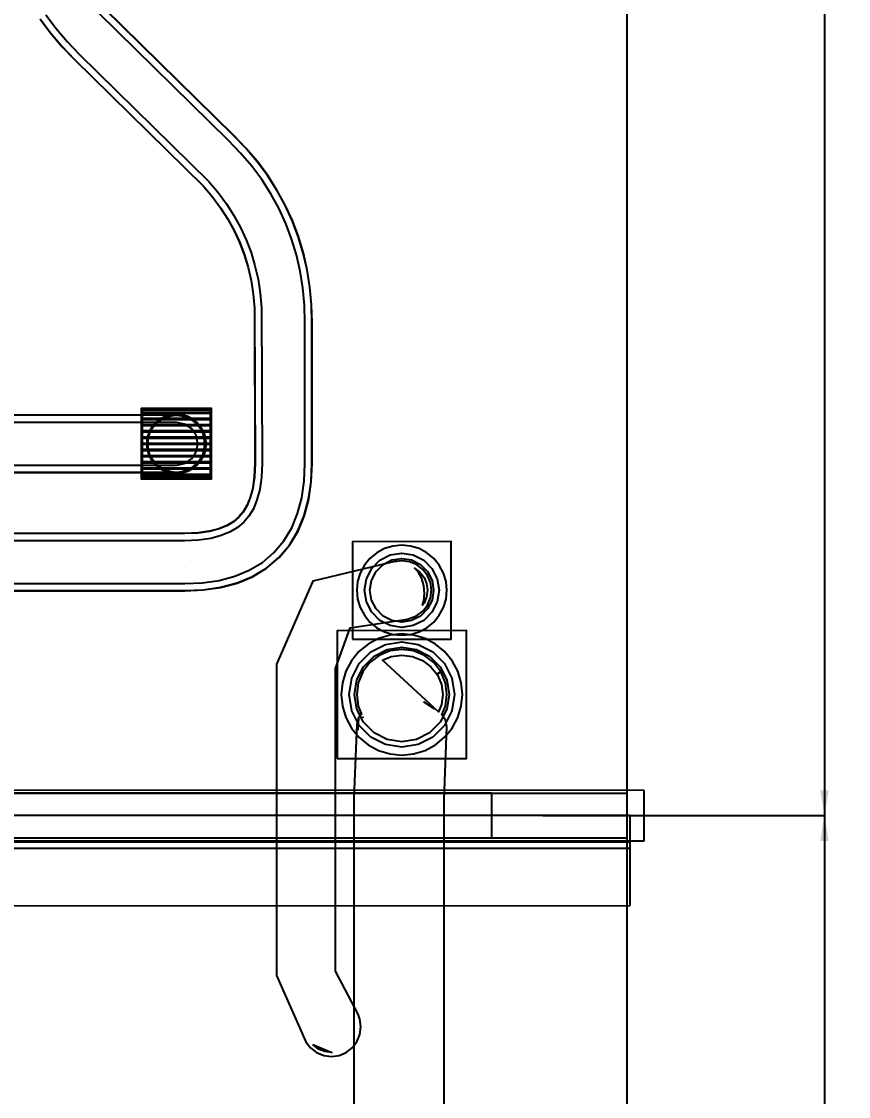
# Model space of a CAD drawing. Header units: metres. Extents: x 212.5 to 242.2, y -13.6 to 7.2.
# Drawn here: x 220.15 to 223.085, y -6.997 to -3.181 of the extents above; entities that cross this region are included whole.
import ezdxf

# ---------------------------------------------------------------- set-up
doc = ezdxf.new("R2010")
doc.units = ezdxf.units.M
doc.layers.add('COTAS', color=4, linetype='Continuous')
doc.layers.add('VISTA', color=8, linetype='Continuous')
doc.dimstyles.get("Standard").update_dxf_attribs({"dimtxt": 2.5, "dimasz": 2.5, "dimexe": 1.25, "dimexo": 0.625, "dimtad": 1, "dimcen": 2.5, "dimazin": 3, "dimtfac": 1, "dimtmove": 0, "dimatfit": 3})

# ---------------------------------------------------------------- blocks, each defined once
blk = doc.blocks.new('_CLOSEDFILLED')
at = {"color": 0, "linetype": 'BYBLOCK'}
blk.add_solid([(-1, 0.164), (0, 0), (-1, -0.164)], dxfattribs=at)
blk = doc.blocks.new('*D2')
for p, q in [((223, 0.09), (223, -2.935)), ((222, 0), (223, 0)), ((223, -3.065), (223, -6.09)), ((222, -6), (223, -6))]:
    blk.add_line(p, q)
at = {"layer": 'Defpoints'}
for p in [(222, 0), (223, 0), (222, -6)]:
    blk.add_point(p, dxfattribs=at)
at = {"layer": 'COTAS', "xscale": 0.09, "yscale": 0.09}
for p, rotation in [((223, 0), 270), ((223, -6), 90)]:
    blk.add_blockref('_CLOSEDFILLED', p, dxfattribs=dict(at, rotation=rotation))
at = {"layer": 'COTAS', "insert": (223, -3), "char_height": 0.13, "attachment_point": 5, "rotation": 90}
blk.add_mtext('6', dxfattribs=at)
blk = doc.blocks.new('*D3')
for p, q in [((223, -5.91), (223, -8.935)), ((222, -6), (223, -6)), ((223, -9.065), (223, -12.09)), ((222, -12), (223, -12))]:
    blk.add_line(p, q)
at = {"layer": 'Defpoints'}
for p in [(222, -6), (223, -6), (222, -12)]:
    blk.add_point(p, dxfattribs=at)
at = {"layer": 'COTAS', "xscale": 0.09, "yscale": 0.09}
for p, rotation in [((223, -6), 270), ((223, -12), 90)]:
    blk.add_blockref('_CLOSEDFILLED', p, dxfattribs=dict(at, rotation=rotation))
at = {"layer": 'COTAS', "insert": (223, -9), "char_height": 0.13, "attachment_point": 5, "rotation": 90}
blk.add_mtext('6', dxfattribs=at)

msp = doc.modelspace()

# ---------------------------------------------------------------- linework, layer by layer
at = {"layer": 'VISTA'}
for points in [[(222.3, -6.0788), (222.3, 0.0984), (213.7, 0.0984), (213.7, -6.0788), (222.3, -6.0788)], [(219.85, -4.7815), (220.7, -4.7815), (220.7198, -4.7796), (220.7388, -4.7738), (220.7564, -4.7644), (220.7718, -4.7518), (220.7844, -4.7364), (220.7938, -4.7188), (220.7996, -4.6998), (220.8015, -4.68), (220.7996, -4.6602), (220.7938, -4.6412), (220.7844, -4.6236), (220.7718, -4.6082), (220.7564, -4.5956), (220.7388, -4.5862), (220.7198, -4.5804), (220.7, -4.5785), (219.85, -4.5785), (219.85, -4.7815)], [(219.85, -4.781), (220.7, -4.781), (220.7197, -4.7791), (220.7387, -4.7733), (220.7561, -4.764), (220.7714, -4.7514), (220.784, -4.7361), (220.7933, -4.7187), (220.7991, -4.6997), (220.801, -4.68), (220.7991, -4.6603), (220.7933, -4.6413), (220.784, -4.6239), (220.7714, -4.6086), (220.7561, -4.596), (220.7387, -4.5867), (220.7197, -4.5809), (220.7, -4.579), (219.85, -4.579), (219.85, -4.781)], [(220.575, -4.56), (220.825, -4.56), (220.825, -4.555), (220.575, -4.555), (220.575, -4.56)], [(220.825, -4.555), (220.575, -4.555), (220.575, -4.805), (220.825, -4.805), (220.825, -4.555)], [(220.575, -4.8), (220.58, -4.8), (220.58, -4.56), (220.575, -4.56), (220.575, -4.8)], [(220.58, -4.5715), (220.82, -4.5715), (220.82, -4.5685), (220.58, -4.5685), (220.58, -4.5715)], [(220.597, -4.7005), (220.595, -4.68), (220.597, -4.6595), (220.603, -4.6398), (220.6127, -4.6217), (220.6258, -4.6058), (220.6417, -4.5927), (220.6598, -4.583), (220.6795, -4.577), (220.7, -4.575), (220.7205, -4.577), (220.7402, -4.583), (220.7583, -4.5927), (220.7742, -4.6058), (220.7873, -4.6217), (220.797, -4.6398), (220.803, -4.6595), (220.805, -4.68), (220.803, -4.7005), (220.797, -4.7202), (220.7873, -4.7383), (220.7742, -4.7542), (220.7583, -4.7673), (220.7402, -4.777), (220.7205, -4.783), (220.7, -4.785), (220.6795, -4.783), (220.6598, -4.777), (220.6417, -4.7673), (220.6258, -4.7542), (220.6127, -4.7383), (220.603, -4.7202), (220.597, -4.7005)], [(220.595, -4.68), (220.597, -4.7005), (220.603, -4.7202), (220.6127, -4.7383), (220.6258, -4.7542), (220.6417, -4.7673), (220.6598, -4.777), (220.6795, -4.783), (220.7, -4.785), (220.7205, -4.783), (220.7402, -4.777), (220.7583, -4.7673), (220.7742, -4.7542), (220.7873, -4.7383), (220.797, -4.7202), (220.803, -4.7005), (220.805, -4.68), (220.803, -4.6595), (220.797, -4.6398), (220.7873, -4.6217), (220.7742, -4.6058), (220.7583, -4.5927), (220.7402, -4.583), (220.7205, -4.577), (220.7, -4.575), (220.6795, -4.577), (220.6598, -4.583), (220.6417, -4.5927), (220.6258, -4.6058), (220.6127, -4.6217), (220.603, -4.6398), (220.597, -4.6595), (220.595, -4.68)], [(220.6135, -4.7378), (220.6039, -4.7198), (220.598, -4.7003), (220.596, -4.68), (220.598, -4.6597), (220.6039, -4.6402), (220.6135, -4.6222), (220.6265, -4.6065), (220.6422, -4.5935), (220.6602, -4.5839), (220.6797, -4.578), (220.7, -4.576), (220.7203, -4.578), (220.7398, -4.5839), (220.7578, -4.5935), (220.7735, -4.6065), (220.7865, -4.6222), (220.7961, -4.6402), (220.802, -4.6597), (220.804, -4.68), (220.802, -4.7003), (220.7961, -4.7198), (220.7865, -4.7378), (220.7735, -4.7535), (220.7578, -4.7665), (220.7398, -4.7761), (220.7203, -4.782), (220.7, -4.784), (220.6797, -4.782), (220.6602, -4.7761), (220.6422, -4.7665), (220.6265, -4.7535), (220.6135, -4.7378)], [(220.596, -4.68), (220.598, -4.7003), (220.6039, -4.7198), (220.6135, -4.7378), (220.6265, -4.7535), (220.6422, -4.7665), (220.6602, -4.7761), (220.6797, -4.782), (220.7, -4.784), (220.7203, -4.782), (220.7398, -4.7761), (220.7578, -4.7665), (220.7735, -4.7535), (220.7865, -4.7378), (220.7961, -4.7198), (220.802, -4.7003), (220.804, -4.68), (220.802, -4.6597), (220.7961, -4.6402), (220.7865, -4.6222), (220.7735, -4.6065), (220.7578, -4.5935), (220.7398, -4.5839), (220.7203, -4.578), (220.7, -4.576), (220.6797, -4.578), (220.6602, -4.5839), (220.6422, -4.5935), (220.6265, -4.6065), (220.6135, -4.6222), (220.6039, -4.6402), (220.598, -4.6597), (220.596, -4.68)], [(220.6156, -4.7364), (220.6062, -4.7188), (220.6005, -4.6998), (220.5985, -4.68), (220.6005, -4.6602), (220.6062, -4.6412), (220.6156, -4.6236), (220.6282, -4.6082), (220.6436, -4.5956), (220.6612, -4.5862), (220.6802, -4.5804), (220.7, -4.5785), (220.7198, -4.5804), (220.7388, -4.5862), (220.7564, -4.5956), (220.7718, -4.6082), (220.7844, -4.6236), (220.7938, -4.6412), (220.7996, -4.6602), (220.8015, -4.68), (220.7996, -4.6998), (220.7938, -4.7188), (220.7844, -4.7364), (220.7718, -4.7518), (220.7564, -4.7644), (220.7388, -4.7738), (220.7198, -4.7796), (220.7, -4.7815), (220.6802, -4.7796), (220.6612, -4.7738), (220.6436, -4.7644), (220.6282, -4.7518), (220.6156, -4.7364)], [(220.82, -4.8), (220.825, -4.8), (220.825, -4.56), (220.82, -4.56), (220.82, -4.8)], [(219.85, -4.756), (220.7, -4.756), (220.7291, -4.7502), (220.7537, -4.7337), (220.7632, -4.7222), (220.7702, -4.7091), (220.776, -4.68), (220.7702, -4.6509), (220.7537, -4.6263), (220.7291, -4.6098), (220.7, -4.604), (219.85, -4.604), (219.85, -4.756)], [(220.58, -4.5935), (220.82, -4.5935), (220.82, -4.5905), (220.58, -4.5905), (220.58, -4.5935)], [(220.58, -4.6155), (220.82, -4.6155), (220.82, -4.6125), (220.58, -4.6125), (220.58, -4.6155)], [(220.7245, -4.6084), (220.7245, -4.6084), (220.7245, -4.6084), (220.7245, -4.6084)], [(220.7331, -4.6), (220.7331, -4.6), (220.7331, -4.6), (220.7331, -4.6)], [(220.58, -4.6375), (220.82, -4.6375), (220.82, -4.6345), (220.58, -4.6345), (220.58, -4.6375)], [(220.7844, -4.6236), (220.7844, -4.6236), (220.7844, -4.6236), (220.7844, -4.6236)], [(220.58, -4.6595), (220.82, -4.6595), (220.82, -4.6565), (220.58, -4.6565), (220.58, -4.6595)], [(220.58, -4.6815), (220.82, -4.6815), (220.82, -4.6785), (220.58, -4.6785), (220.58, -4.6815)], [(220.58, -4.7035), (220.82, -4.7035), (220.82, -4.7005), (220.58, -4.7005), (220.58, -4.7035)], [(220.58, -4.7255), (220.82, -4.7255), (220.82, -4.7225), (220.58, -4.7225), (220.58, -4.7255)], [(220.7632, -4.7222), (220.7632, -4.7222), (220.7632, -4.7222), (220.7632, -4.7222)], [(220.7991, -4.6997), (220.7991, -4.6997), (220.7991, -4.6997), (220.7991, -4.6997)], [(220.58, -4.7475), (220.82, -4.7475), (220.82, -4.7445), (220.58, -4.7445), (220.58, -4.7475)], [(220.58, -4.7695), (220.82, -4.7695), (220.82, -4.7665), (220.58, -4.7665), (220.58, -4.7695)], [(220.7564, -4.7644), (220.7564, -4.7644), (220.7564, -4.7644), (220.7564, -4.7644)], [(220.7718, -4.7518), (220.7718, -4.7518), (220.7718, -4.7518), (220.7718, -4.7518)], [(220.7844, -4.7364), (220.7844, -4.7364), (220.7844, -4.7364), (220.7844, -4.7364)], [(220.575, -4.805), (220.825, -4.805), (220.825, -4.8), (220.575, -4.8), (220.575, -4.805)], [(220.58, -4.7915), (220.82, -4.7915), (220.82, -4.7885), (220.58, -4.7885), (220.58, -4.7915)], [(220.9623, -4.8712), (220.9623, -4.8712), (220.9618, -4.871), (220.9623, -4.8712)], [(220.9022, -4.957), (220.9022, -4.957), (220.9019, -4.9566), (220.9022, -4.957)], [(221.1081, -4.9779), (221.1081, -4.9779), (221.1081, -4.9779), (221.1081, -4.9779)], [(221.1082, -4.978), (221.1082, -4.978), (221.1091, -4.9784), (221.1082, -4.978)], [(221.1247, -4.9862), (221.1247, -4.9862), (221.1247, -4.9862), (221.1247, -4.9862)], [(220.7298, -5.0258), (220.7298, -5.0258), (220.7298, -5.0258), (220.7298, -5.0258)], [(221.3253, -5.3731), (221.6747, -5.3731), (221.6747, -5.0269), (221.325, -5.0276), (221.3253, -5.3731)], [(221.3869, -5.0869), (221.367, -5.1111), (221.3522, -5.1388), (221.3431, -5.1688), (221.34, -5.2), (221.3431, -5.2312), (221.3522, -5.2612), (221.367, -5.2889), (221.3869, -5.3131), (221.4111, -5.333), (221.4388, -5.3478), (221.4688, -5.3569), (221.5, -5.36), (221.5312, -5.3569), (221.5612, -5.3478), (221.5889, -5.333), (221.6131, -5.3131), (221.633, -5.2889), (221.6478, -5.2612), (221.6569, -5.2312), (221.66, -5.2), (221.6569, -5.1688), (221.6478, -5.1388), (221.633, -5.1111), (221.6131, -5.0869), (221.5889, -5.067), (221.5612, -5.0522), (221.5312, -5.0431), (221.5, -5.04), (221.4688, -5.0431), (221.4388, -5.0522), (221.4111, -5.067), (221.3869, -5.0869)], [(221.4592, -5.3255), (221.4224, -5.3068), (221.3932, -5.2776), (221.3745, -5.2408), (221.368, -5.2), (221.3745, -5.1592), (221.3932, -5.1224), (221.4224, -5.0932), (221.4592, -5.0745), (221.5, -5.068), (221.5408, -5.0745), (221.5776, -5.0932), (221.6068, -5.1224), (221.6255, -5.1592), (221.632, -5.2), (221.6255, -5.2408), (221.6068, -5.2776), (221.5776, -5.3068), (221.5408, -5.3255), (221.5, -5.332), (221.4592, -5.3255)], [(221.0552, -5.4628), (221.0553, -6.5674), (221.1591, -6.8025), (221.1758, -6.8242), (221.1975, -6.8409), (221.2228, -6.8514), (221.25, -6.855), (221.2772, -6.8514), (221.3025, -6.8409), (221.3242, -6.8242), (221.3409, -6.8025), (221.3514, -6.7772), (221.355, -6.75), (221.3514, -6.7228), (221.3449, -6.7051), (221.2647, -6.5526), (221.2648, -5.4772), (221.3164, -5.3333), (221.5206, -5.303), (221.5525, -5.2909), (221.5742, -5.2742), (221.5909, -5.2525), (221.6014, -5.2272), (221.605, -5.2), (221.6014, -5.1728), (221.5909, -5.1475), (221.5742, -5.1258), (221.5525, -5.1091), (221.5272, -5.0986), (221.5, -5.095), (221.4768, -5.0981), (221.4794, -5.097), (221.1847, -5.1678), (221.0552, -5.4628)], [(221.3925, -5.1651), (221.4086, -5.1336), (221.4336, -5.1086), (221.4651, -5.0925), (221.5, -5.087), (221.5349, -5.0925), (221.5664, -5.1086), (221.5914, -5.1336), (221.6075, -5.1651), (221.613, -5.2), (221.6075, -5.2349), (221.5914, -5.2664), (221.5664, -5.2914), (221.5349, -5.3075), (221.5, -5.313), (221.4651, -5.3075), (221.4336, -5.2914), (221.4086, -5.2664), (221.3925, -5.2349), (221.387, -5.2), (221.3925, -5.1651)], [(220.7301, -5.1197), (220.7301, -5.1197), (220.7301, -5.1197), (220.7301, -5.1197)], [(220.9006, -5.1306), (220.9006, -5.1306), (220.9006, -5.1306), (220.9006, -5.1306)], [(221.5643, -5.1357), (221.5788, -5.1545), (221.5879, -5.1764), (221.591, -5.2), (221.5879, -5.2236), (221.5788, -5.2455), (221.573, -5.253), (221.5782, -5.2379), (221.5811, -5.2115), (221.5785, -5.1843), (221.5705, -5.1582), (221.5576, -5.1349), (221.5455, -5.1212), (221.5643, -5.1357)], [(220.7302, -5.1725), (220.7302, -5.1725), (220.7302, -5.1725), (220.7302, -5.1725)], [(220.7923, -5.1675), (220.7923, -5.1675), (220.7923, -5.1675), (220.7923, -5.1675)], [(221.2703, -5.7972), (221.7297, -5.7972), (221.7297, -5.3428), (221.27, -5.3435), (221.2703, -5.7972)], [(221.348, -5.418), (221.3212, -5.4506), (221.3014, -5.4877), (221.2891, -5.5281), (221.285, -5.57), (221.2891, -5.6119), (221.3014, -5.6523), (221.3212, -5.6894), (221.348, -5.722), (221.3806, -5.7488), (221.4177, -5.7686), (221.4581, -5.7809), (221.5, -5.785), (221.5419, -5.7809), (221.5823, -5.7686), (221.6194, -5.7488), (221.652, -5.722), (221.6788, -5.6894), (221.6986, -5.6523), (221.7109, -5.6119), (221.715, -5.57), (221.7109, -5.5281), (221.6986, -5.4877), (221.6788, -5.4506), (221.652, -5.418), (221.6194, -5.3912), (221.5823, -5.3714), (221.5419, -5.3591), (221.5, -5.355), (221.4581, -5.3591), (221.4177, -5.3714), (221.3806, -5.3912), (221.348, -5.418)], [(221.6099, -5.4187), (221.6513, -5.4601), (221.6778, -5.5122), (221.687, -5.57), (221.6778, -5.6278), (221.6513, -5.6799), (221.6099, -5.7213), (221.5578, -5.7478), (221.5, -5.757), (221.4422, -5.7478), (221.3901, -5.7213), (221.3487, -5.6799), (221.3222, -5.6278), (221.313, -5.57), (221.3222, -5.5122), (221.3487, -5.4601), (221.3901, -5.4187), (221.4422, -5.3922), (221.5, -5.383), (221.5578, -5.3922), (221.6099, -5.4187)], [(221.3402, -5.5181), (221.3641, -5.4713), (221.4013, -5.4341), (221.4481, -5.4102), (221.5, -5.402), (221.5519, -5.4102), (221.5987, -5.4341), (221.6359, -5.4713), (221.6598, -5.5181), (221.668, -5.57), (221.6598, -5.6219), (221.6359, -5.6687), (221.5987, -5.7059), (221.5519, -5.7298), (221.5, -5.738), (221.4481, -5.7298), (221.4013, -5.7059), (221.3641, -5.6687), (221.3402, -5.6219), (221.332, -5.57), (221.3402, -5.5181)], [(221.5, -5.4307), (221.5378, -5.4355), (221.573, -5.4494), (221.6032, -5.4715), (221.6264, -5.5004), (221.641, -5.534), (221.646, -5.57), (221.641, -5.606), (221.63, -5.6313), (221.4309, -5.4478), (221.4622, -5.4355), (221.5, -5.4307)], [(221.6264, -5.497), (221.6365, -5.4912), (221.6365, -5.4912), (221.6264, -5.497)], [(221.5782, -5.5959), (221.6148, -5.6215), (221.5782, -5.5959), (221.5782, -5.5959)], [(221.3445, -5.6964), (221.3445, -5.6964), (221.3461, -5.6533), (221.3445, -5.6964)], [(221.3619, -5.6527), (221.3619, -5.6527), (221.362, -5.6507), (221.3619, -5.6527)], [(213.64, -6.0883), (213.6417, -6.09), (222.3583, -6.09), (222.36, -6.0883), (222.36, -5.9117), (222.3583, -5.91), (213.6407, -5.9103), (213.64, -6.0883)], [(222.3, -12.0984), (222.3, -5.9212), (213.7, -5.9212), (213.7, -12.0983), (222.3, -12.0984)], [(221.818, -6.08), (221.82, -6.078), (221.82, -5.922), (221.818, -5.92), (214.182, -5.92), (214.18, -5.922), (214.1806, -6.0794), (221.818, -6.08)], [(222.308, -6.32), (222.31, -6.318), (222.31, -6.002), (222.308, -6), (213.692, -6), (213.69, -6.002), (213.6906, -6.3194), (222.308, -6.32)], [(222.308, -6.116), (222.31, -6.114), (222.31, -6.096), (222.308, -6.094), (213.692, -6.094), (213.69, -6.096), (213.6906, -6.1154), (222.308, -6.116)], [(221.1844, -6.8128), (221.2517, -6.8408), (221.2264, -6.8379), (221.2045, -6.8288), (221.1844, -6.8128)]]:
    msp.add_lwpolyline(points, close=True, dxfattribs=at)
for points in [[(219.85, -5.2015), (220.7303, -5.2015), (220.7951, -5.1987), (220.8569, -5.1898), (220.9152, -5.1744), (220.9698, -5.1519), (221.0199, -5.1218), (221.0643, -5.0843), (221.1018, -5.0399), (221.1319, -4.9898), (221.1544, -4.9352), (221.1698, -4.8769), (221.1787, -4.8151), (221.1815, -4.7504), (221.1815, -4.2497), (221.1796, -4.1863), (221.1738, -4.1238), (221.1642, -4.0626), (221.1506, -4.0028), (221.133, -3.9444), (221.1116, -3.8877), (221.0862, -3.8326), (221.057, -3.7793), (221.024, -3.7279), (220.9873, -3.6784), (220.947, -3.6308), (220.9033, -3.5854), (220.4442, -3.1341)], [(219.85, -5.201), (220.7303, -5.201), (220.795, -5.1982), (220.8568, -5.1893), (220.9151, -5.1739), (220.9696, -5.1514), (221.0196, -5.1214), (221.0639, -5.0839), (221.1014, -5.0396), (221.1314, -4.9896), (221.1539, -4.9351), (221.1693, -4.8768), (221.1782, -4.815), (221.181, -4.7504), (221.181, -4.2497), (221.1791, -4.1863), (221.1733, -4.1238), (221.1637, -4.0627), (221.1501, -4.0029), (221.1326, -3.9446), (221.1111, -3.8879), (221.0858, -3.8328), (221.0566, -3.7796), (221.0236, -3.7282), (220.9869, -3.6787), (220.9466, -3.6311), (220.9029, -3.5857), (220.4439, -3.1344)], [(219.85, -5.176), (220.7302, -5.176), (220.7928, -5.1733), (220.8519, -5.1648), (220.9072, -5.1502), (220.9584, -5.1291), (221.0051, -5.1011), (221.0462, -5.0662), (221.0811, -5.0251), (221.1091, -4.9784), (221.1302, -4.9272), (221.1448, -4.8719), (221.1533, -4.8128), (221.156, -4.7503), (221.156, -4.2498), (221.1541, -4.1878), (221.1485, -4.1269), (221.1391, -4.0674), (221.1259, -4.0092), (221.1089, -3.9526), (221.0881, -3.8975), (221.0634, -3.844), (221.0351, -3.7923), (221.003, -3.7423), (220.9673, -3.6941), (220.928, -3.6478), (220.8853, -3.6034), (220.4252, -3.1511)], [(220.237, -3.1577), (220.2727, -3.2059), (220.312, -3.2522), (220.3547, -3.2966), (220.8148, -3.7489), (220.8479, -3.788), (220.8777, -3.8282), (220.9042, -3.8696), (220.9276, -3.9122), (220.9478, -3.9561), (220.9649, -4.0013), (220.9789, -4.0479), (220.9898, -4.096), (220.9977, -4.1457), (221.0024, -4.197), (221.004, -4.7497), (221.0019, -4.799), (220.9958, -4.842), (220.986, -4.8791), (220.9731, -4.9105), (220.9574, -4.9367), (220.9388, -4.9588), (220.9167, -4.9774), (220.8905, -4.9931), (220.8591, -5.006), (220.822, -5.0158), (220.779, -5.0219), (220.7298, -5.024), (219.85, -5.024)], [(220.2164, -3.1718), (220.2531, -3.2213), (220.2934, -3.2689), (220.3371, -3.3143), (220.7962, -3.7656), (220.8283, -3.8034), (220.8571, -3.8423), (220.8827, -3.8823), (220.9053, -3.9234), (220.9247, -3.9657), (220.9412, -4.0093), (220.9547, -4.0543), (220.9653, -4.1007), (220.9729, -4.1488), (220.9775, -4.1985), (220.979, -4.7496), (220.977, -4.7968), (220.9712, -4.8371), (220.9623, -4.8712), (220.9508, -4.8993), (220.937, -4.9222), (220.9211, -4.9411), (220.9022, -4.957), (220.8793, -4.9708), (220.8512, -4.9823), (220.8171, -4.9912), (220.7768, -4.997), (220.7297, -4.999), (219.85, -4.999)], [(220.216, -3.1721), (220.2527, -3.2216), (220.293, -3.2692), (220.3367, -3.3146), (220.7958, -3.7659), (220.8279, -3.8037), (220.8567, -3.8426), (220.8823, -3.8826), (220.9048, -3.9236), (220.9243, -3.9659), (220.9407, -4.0094), (220.9543, -4.0544), (220.9648, -4.1008), (220.9724, -4.1489), (220.977, -4.1986), (220.9785, -4.7496), (220.9765, -4.7967), (220.9707, -4.837), (220.9618, -4.871), (220.9503, -4.8991), (220.9366, -4.9219), (220.9207, -4.9407), (220.9019, -4.9566), (220.8791, -4.9703), (220.851, -4.9818), (220.817, -4.9907), (220.7767, -4.9965), (220.7297, -4.9985), (219.85, -4.9985)], [(221.65, -9.44), (221.65, -5.9431), (221.6599, -5.6843), (221.6551, -5.6617), (221.6415, -5.6428), (221.6545, -5.6114), (221.66, -5.57), (221.6545, -5.5286), (221.6386, -5.49), (221.6131, -5.4569), (221.58, -5.4314), (221.5414, -5.4155), (221.5, -5.41), (221.4586, -5.4155), (221.42, -5.4314), (221.3869, -5.4569), (221.3614, -5.49), (221.3455, -5.5286), (221.34, -5.57), (221.3455, -5.6114), (221.3571, -5.6396), (221.3461, -5.6533), (221.3401, -5.6757), (221.3401, -5.6757), (221.33, -5.9369), (221.33, -9.44)]]:
    msp.add_lwpolyline(points, dxfattribs=at)

# ---------------------------------------------------------------- dimensions: what is measured, and where the dimension line sits
at = {"layer": 'COTAS'}
for base, p1, p2, picture, middle in [((223, 0), (222, 0), (222, -6), '*D2', (223, -3)), ((223, -6), (222, -6), (222, -12), '*D3', (223, -9))]:
    dim = msp.add_linear_dim(base=base, p1=p1, p2=p2, angle=90, dimstyle='Standard', override={"dimtxt": 0.13, "dimasz": 0.09}, dxfattribs=at)
    dim.commit()
    dim.dimension.update_dxf_attribs({"geometry": picture, "text_midpoint": middle})

doc.saveas('drawing.dxf')
